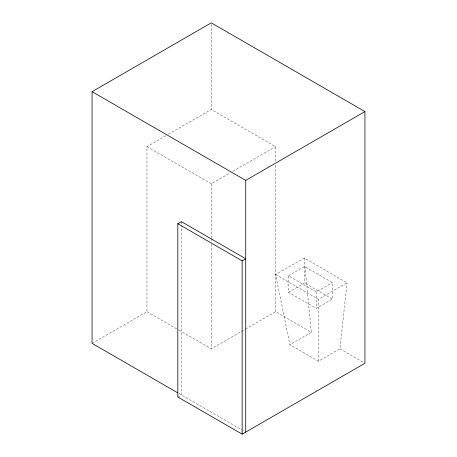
<?xml version="1.0" encoding="UTF-8"?>
<svg xmlns="http://www.w3.org/2000/svg" width="457" height="457" viewBox="0 0 457 457"><rect width="100%" height="100%" fill="white"/><g stroke="black" fill="none" stroke-linecap="round" stroke-linejoin="round"><path stroke-width="0.34" stroke-dasharray="2.29 1.71" d="M318.478 361.201L318.478 299.306L347.063 282.803L304.185 258.045L275.6 274.548L289.892 344.692L318.478 361.201L339.917 348.822L347.063 282.803M92.068 343.373L146.954 311.685L146.954 146.634L165.942 135.672M168.393 134.255L211.277 109.503L275.6 146.634L275.6 161.881M146.954 146.634L211.277 183.771L230.265 172.809M232.716 171.392L275.6 146.634M288.464 275.788L304.545 266.505L332.416 282.597L332.416 299.101L316.335 308.384L288.464 292.291L288.464 275.788L316.335 291.88L332.416 282.597M288.464 292.291L304.545 283.009L332.416 299.101M179.053 330.217L211.277 348.822L244.969 329.371M245.58 329.017L275.6 311.685L311.331 332.319L289.892 344.692M177.83 397.013L181.4 394.951L181.4 225.215M275.6 274.548L318.478 299.306M339.917 348.822L363.715 362.555M146.954 311.685L178.436 329.863M178.938 393.528L240.822 429.26M241.433 429.609L244.501 431.379M304.185 258.045L311.331 332.319M316.335 291.88L316.335 308.384M304.545 266.505L304.545 283.009M275.6 165.348L275.6 311.685M211.277 24.272L211.277 109.503M211.277 183.771L211.277 237.84M211.277 238.548L211.277 241.399M211.277 244.244L211.277 348.822M181.4 221.651L181.4 224.501"/><path stroke-width="0.69" d="M177.704 392.814L92.068 343.373L92.068 91.674L211.277 22.85L364.932 111.565L364.932 363.264L242.153 434.15L177.83 397.013L177.83 223.713L181.4 221.651L245.723 258.788L242.153 260.85L177.83 223.713M92.068 91.674L245.723 180.389L364.932 111.565M245.723 180.389L245.723 432.088M242.153 260.85L242.153 434.15"/></g></svg>
